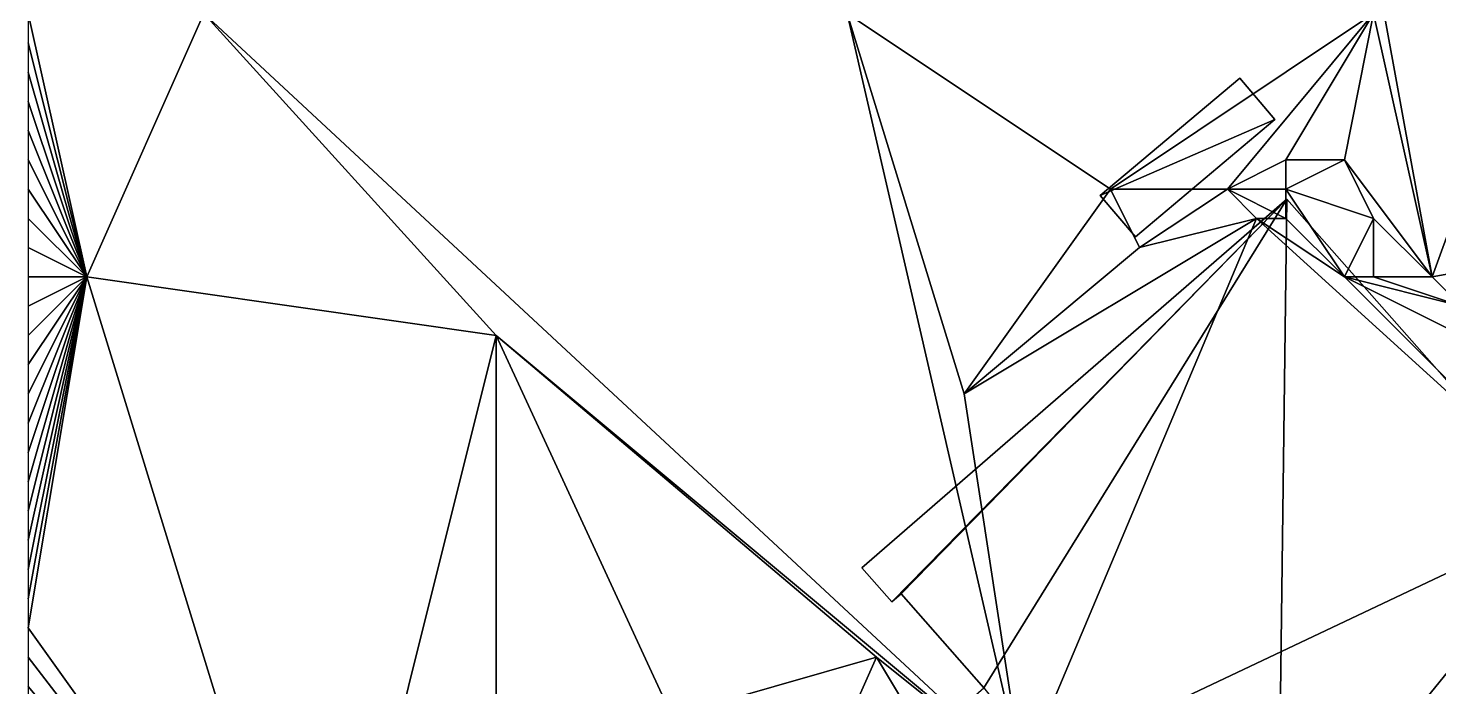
# Model space of a CAD drawing. Header units: metres. Extents: x -1103 to 901, y -902 to 905.
# Drawn here: x -1100 to -1003.5, y 794 to 839 of the extents above; entities that cross this region are included whole.
import ezdxf

# ---------------------------------------------------------------- set-up
doc = ezdxf.new("R2010")
doc.units = ezdxf.units.M
for name, color, linetype in [('OSM_BUILDING_FOOTPRINTS', 7, 'CONTINUOUS'), ('OSM_BUILDING_ROOFS', 1, 'CONTINUOUS'), ('OSM_BUILDING_WALLS', 8, 'CONTINUOUS'), ('OSM_TERRAIN', 3, 'CONTINUOUS')]:
    doc.layers.add(name, color=color, linetype=linetype)

msp = doc.modelspace()

# ---------------------------------------------------------------- linework, layer by layer
at = {"layer": 'OSM_BUILDING_FOOTPRINTS'}
for points in [[(-1017.157, 835.586, 10.778), (-1014.747, 832.766, 10.778), (-1024.287, 824.737, 10.778), (-1026.696, 827.568, 10.778), (-1017.157, 835.586, 10.778)], [(-1043, 802.11, 11.719), (-1013.929, 827.314, 11.719), (-968.11, 775.381, 11.719), (-999.37, 748.297, 11.719), (-1016.073, 767.307, 11.719), (-1014.68, 768.502, 11.719), (-1035.981, 792.754, 11.719), (-1034.666, 793.904, 11.719), (-1040.314, 800.34, 11.719), (-1040.955, 799.776, 11.719), (-1043, 802.11, 11.719)]]:
    msp.add_polyline3d(points, close=True, dxfattribs=at)
at = {"layer": 'OSM_BUILDING_ROOFS'}
for points in [[(-1014.747, 832.766, 20.778), (-1017.157, 835.586, 20.778), (-1026.696, 827.568, 20.778)], [(-1014.747, 832.766, 20.778), (-1026.696, 827.568, 20.778), (-1024.287, 824.737, 20.778)], [(-1013.929, 827.314, 52.119), (-1043, 802.11, 52.119), (-1040.955, 799.776, 52.119)], [(-1013.929, 827.314, 52.119), (-1040.955, 799.776, 52.119), (-1040.314, 800.34, 52.119)], [(-1013.929, 827.314, 52.119), (-1040.314, 800.34, 52.119), (-1034.666, 793.904, 52.119)], [(-1014.68, 768.502, 52.119), (-1013.929, 827.314, 52.119), (-1034.666, 793.904, 52.119)], [(-1014.68, 768.502, 52.119), (-968.11, 775.381, 52.119), (-1013.929, 827.314, 52.119)]]:
    msp.add_3dface(points, dxfattribs=at)
at = {"layer": 'OSM_BUILDING_WALLS'}
for points in [[(-1017.157, 835.586, 10.778), (-1026.696, 827.568, 10.778), (-1026.696, 827.568, 20.778)], [(-1017.157, 835.586, 10.778), (-1026.696, 827.568, 20.778), (-1017.157, 835.586, 20.778)], [(-1014.747, 832.766, 10.778), (-1017.157, 835.586, 10.778), (-1017.157, 835.586, 20.778)], [(-1014.747, 832.766, 10.778), (-1017.157, 835.586, 20.778), (-1014.747, 832.766, 20.778)], [(-1024.287, 824.737, 10.778), (-1014.747, 832.766, 10.778), (-1014.747, 832.766, 20.778)], [(-1024.287, 824.737, 10.778), (-1014.747, 832.766, 20.778), (-1024.287, 824.737, 20.778)], [(-1013.929, 827.314, 11.719), (-1043, 802.11, 11.719), (-1043, 802.11, 52.119)], [(-1013.929, 827.314, 11.719), (-1043, 802.11, 52.119), (-1013.929, 827.314, 52.119)], [(-1026.696, 827.568, 10.778), (-1024.287, 824.737, 10.778), (-1024.287, 824.737, 20.778)], [(-1026.696, 827.568, 10.778), (-1024.287, 824.737, 20.778), (-1026.696, 827.568, 20.778)], [(-968.11, 775.381, 11.719), (-1013.929, 827.314, 11.719), (-1013.929, 827.314, 52.119)], [(-968.11, 775.381, 11.719), (-1013.929, 827.314, 52.119), (-968.11, 775.381, 52.119)], [(-1043, 802.11, 11.719), (-1040.955, 799.776, 11.719), (-1040.955, 799.776, 52.119)], [(-1043, 802.11, 11.719), (-1040.955, 799.776, 52.119), (-1043, 802.11, 52.119)], [(-1040.955, 799.776, 11.719), (-1040.314, 800.34, 11.719), (-1040.314, 800.34, 52.119)], [(-1040.955, 799.776, 11.719), (-1040.314, 800.34, 52.119), (-1040.955, 799.776, 52.119)], [(-1040.314, 800.34, 11.719), (-1034.666, 793.904, 11.719), (-1034.666, 793.904, 52.119)], [(-1040.314, 800.34, 11.719), (-1034.666, 793.904, 52.119), (-1040.314, 800.34, 52.119)]]:
    msp.add_3dface(points, dxfattribs=at)
at = {"layer": 'OSM_TERRAIN'}
for points in [[(-1004, 822, 12.242), (-996, 844, 12.416), (-1008, 844, 12.199)], [(-1004, 822, 12.242), (-1008, 844, 12.199), (-1008, 840, 12.198)], [(-1004, 822, 12.242), (-982, 826, 13.151), (-996, 844, 12.416)], [(-1100, 838, 13.856), (-1096, 822, 13.174), (-1100, 840, 13.892)], [(-1096, 822, 13.174), (-1088, 840, 13.898), (-1100, 840, 13.892)], [(-1096, 822, 13.174), (-1068, 818, 13.896), (-1088, 840, 13.898)], [(-1068, 818, 13.896), (-1032, 788, 13.924), (-1088, 840, 13.898)], [(-1088, 840, 13.898), (-1032, 788, 13.924), (-1044, 840, 13.959)], [(-1036, 814, 13.837), (-1044, 840, 13.959), (-1032, 788, 13.924)], [(-1036, 814, 13.837), (-1026, 828, 12.838), (-1044, 840, 13.959)], [(-1026, 828, 12.838), (-1008, 840, 12.198), (-1044, 840, 13.959)], [(-1026, 828, 12.838), (-1018, 828, 12.886), (-1008, 840, 12.198)], [(-1018, 828, 12.886), (-1014, 830, 12.92), (-1008, 840, 12.198)], [(-1014, 830, 12.92), (-1010, 830, 12.303), (-1008, 840, 12.198)], [(-1010, 830, 12.303), (-1004, 822, 12.242), (-1008, 840, 12.198)], [(-1100, 836, 13.755), (-1096, 822, 13.174), (-1100, 838, 13.856)], [(-1100, 834, 13.654), (-1096, 822, 13.174), (-1100, 836, 13.755)], [(-1100, 832, 13.553), (-1096, 822, 13.174), (-1100, 834, 13.654)], [(-1100, 832, 13.553), (-1100, 830, 13.452), (-1096, 822, 13.174)], [(-1100, 828, 13.351), (-1096, 822, 13.174), (-1100, 830, 13.452)], [(-1018, 828, 12.886), (-1014, 828, 13.651), (-1014, 830, 12.92)], [(-1014, 828, 13.651), (-1008, 826, 12.377), (-1010, 830, 12.303)], [(-1014, 828, 13.651), (-1010, 830, 12.303), (-1014, 830, 12.92)], [(-1008, 826, 12.377), (-1004, 822, 12.242), (-1010, 830, 12.303)], [(-1100, 826, 13.25), (-1096, 822, 13.174), (-1100, 828, 13.351)], [(-1036, 814, 13.837), (-1024, 824, 12.887), (-1026, 828, 12.838)], [(-1024, 824, 12.887), (-1018, 828, 12.886), (-1026, 828, 12.838)], [(-1024, 824, 12.887), (-1016, 826, 13.773), (-1018, 828, 12.886)], [(-1016, 826, 13.773), (-1014, 826, 13.888), (-1018, 828, 12.886)], [(-1014, 826, 13.888), (-1014, 828, 13.651), (-1018, 828, 12.886)], [(-1014, 826, 13.888), (-1010, 822, 13.888), (-1014, 828, 13.651)], [(-1010, 822, 13.888), (-1008, 826, 12.377), (-1014, 828, 13.651)], [(-1100, 824, 13.19), (-1096, 822, 13.174), (-1100, 826, 13.25)], [(-1032, 788, 13.924), (-1016, 826, 13.773), (-1036, 814, 13.837)], [(-1036, 814, 13.837), (-1016, 826, 13.773), (-1024, 824, 12.887)], [(-994, 806, 13.7), (-1016, 826, 13.773), (-1032, 788, 13.924)], [(-994, 806, 13.7), (-1010, 822, 13.888), (-1016, 826, 13.773)], [(-1010, 822, 13.888), (-1014, 826, 13.888), (-1016, 826, 13.773)], [(-1010, 822, 13.888), (-1008, 822, 13.519), (-1008, 826, 12.377)], [(-1008, 822, 13.519), (-1004, 822, 12.242), (-1008, 826, 12.377)], [(-1002, 820, 12.284), (-982, 826, 13.151), (-1004, 822, 12.242)], [(-1100, 822, 13.133), (-1096, 822, 13.174), (-1100, 824, 13.19)], [(-1080, 770, 13.067), (-1096, 822, 13.174), (-1100, 798, 13)], [(-1100, 800, 13), (-1096, 822, 13.174), (-1100, 802, 13)], [(-1100, 800, 13), (-1100, 798, 13), (-1096, 822, 13.174)], [(-1100, 802, 13), (-1096, 822, 13.174), (-1100, 804, 13.006)], [(-1100, 804, 13.006), (-1096, 822, 13.174), (-1100, 806, 13.014)], [(-1100, 806, 13.014), (-1096, 822, 13.174), (-1100, 808, 13.024)], [(-1100, 808, 13.024), (-1096, 822, 13.174), (-1100, 810, 13.037)], [(-1100, 810, 13.037), (-1096, 822, 13.174), (-1100, 812, 13.049)], [(-1100, 812, 13.049), (-1096, 822, 13.174), (-1100, 814, 13.063)], [(-1100, 814, 13.063), (-1096, 822, 13.174), (-1100, 816, 13.076)], [(-1100, 816, 13.076), (-1096, 822, 13.174), (-1100, 818, 13.089)], [(-1100, 818, 13.089), (-1096, 822, 13.174), (-1100, 820, 13.102)], [(-1100, 820, 13.102), (-1096, 822, 13.174), (-1100, 822, 13.133)], [(-1080, 770, 13.067), (-1068, 818, 13.896), (-1096, 822, 13.174)], [(-994, 806, 13.7), (-998, 816, 12.598), (-1010, 822, 13.888)], [(-1010, 822, 13.888), (-998, 816, 12.598), (-1002, 820, 12.284)], [(-1010, 822, 13.888), (-1002, 820, 12.284), (-1008, 822, 13.519)], [(-1002, 820, 12.284), (-1004, 822, 12.242), (-1008, 822, 13.519)], [(-1080, 770, 13.067), (-1068, 768, 13.66), (-1068, 818, 13.896)], [(-1068, 768, 13.66), (-1056, 792, 14.231), (-1068, 818, 13.896)], [(-1056, 792, 14.231), (-1042, 796, 14.55), (-1068, 818, 13.896)], [(-1068, 818, 13.896), (-1042, 796, 14.55), (-1032, 788, 13.924)], [(-1032, 788, 13.924), (-1020, 774, 13.991), (-994, 806, 13.7)], [(-1020, 774, 13.991), (-968, 776, 13.789), (-994, 806, 13.7)], [(-1100, 796, 13), (-1080, 770, 13.067), (-1100, 798, 13)], [(-1100, 794, 13), (-1080, 770, 13.067), (-1100, 796, 13)], [(-1050, 778, 14.682), (-1042, 796, 14.55), (-1056, 792, 14.231)], [(-1036, 786, 14.94), (-1042, 796, 14.55), (-1050, 778, 14.682)], [(-1036, 786, 14.94), (-1032, 788, 13.924), (-1042, 796, 14.55)], [(-1100, 792, 13), (-1080, 770, 13.067), (-1100, 794, 13)]]:
    msp.add_3dface(points, dxfattribs=at)

doc.saveas('drawing.dxf')
